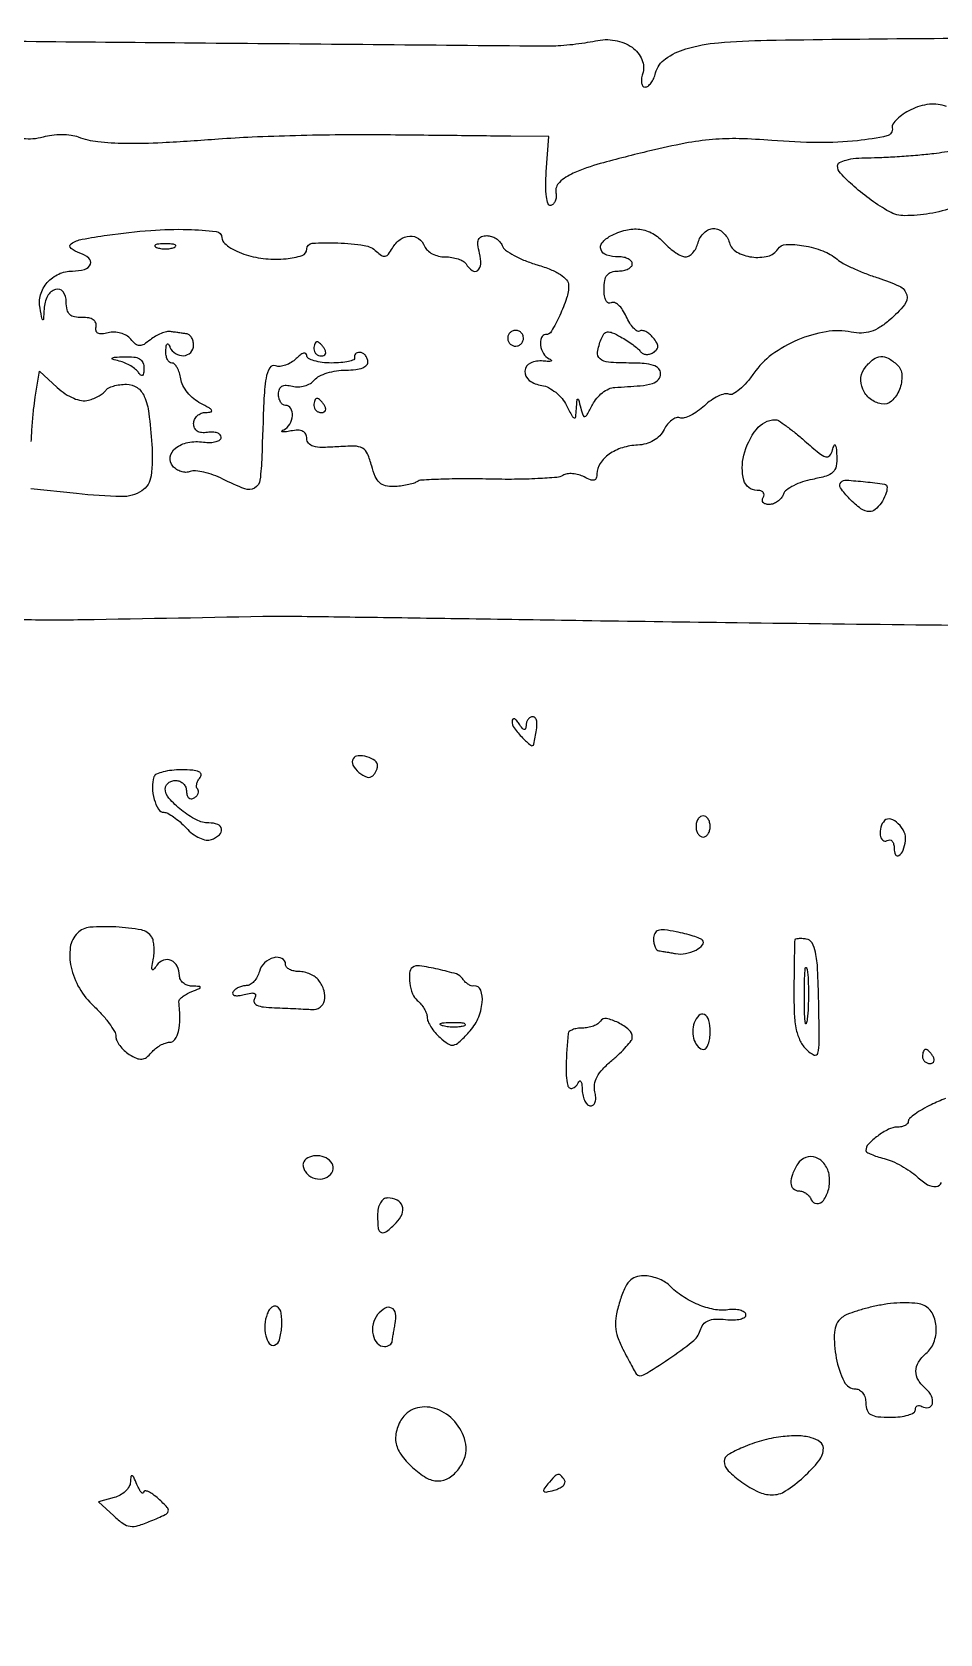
# Model space of a CAD drawing. Extents: x 0 to 5034, y 0 to 2560.
# Drawn here: x 4063.2 to 4191.5, y 2044.4 to 2270.8 of the extents above; entities that cross this region are included whole.
import ezdxf

# ---------------------------------------------------------------- set-up
doc = ezdxf.new("R2010")
doc.units = 0

msp = doc.modelspace()

# ---------------------------------------------------------------- linework, layer by layer
for points in [[(4039.932321, 2269.667715, 0.000064), (4084.731077, 2269.263702, 0.000011), (4132.120882, 2268.843403, 0.002588), (4136.5, 2268.827331, 0.017946), (4137.88541, 2268.879161, 0.0097), (4139.585025, 2269.037135, 0.00965), (4141.311783, 2269.265308, 0.014995), (4142.789447, 2269.535214, -0.093949), (4145.554963, 2269.599676, -0.113229), (4147.953944, 2268.614855, -0.140135), (4149.353212, 2266.874931, -0.178402), (4149.446748, 2264.832219, 0.045937), (4149.293077, 2264.130274, 0.080818), (4149.315332, 2263.538214, 0.123861), (4149.501692, 2263.14777, 0.223358), (4149.815981, 2263, 0.172011), (4150.21788, 2263.142477, 0.06321), (4150.640162, 2263.583963, 0.053238), (4151.017521, 2264.227213, 0.042121), (4151.2866, 2264.98796, -0.177074), (4152.679626, 2266.996897, -0.082161), (4155.57886, 2268.39752, -0.050279), (4160.188655, 2269.263114, -0.017121), (4167, 2269.61011, -0.004638), (4209.020353, 2269.920472, -0.000802)], [(4192.393219, 2260.234579, 0.121625), (4189.976146, 2260.558666, 0.088527), (4187.363324, 2259.792129, 0.032599), (4186.283943, 2259.163847, 0.044334), (4185.408825, 2258.454839, 0.051792), (4184.835776, 2257.771408, 0.201782), (4184.730548, 2257.241604, -0.409437), (4183.989659, 2256.098533, -0.028438), (4179.823113, 2255.419182, -0.028572), (4174.218931, 2255.152011, -0.018406), (4167.721226, 2255.453064, 0.014861), (4163.103782, 2255.699813, 0.027188), (4159.33585, 2255.58412, 0.025723), (4155.466503, 2255.052682, 0.011835), (4150.491518, 2253.984001, 0.007647), (4143.47695, 2252.18871, 0.038322), (4139.659779, 2250.827859, 0.08299), (4137.698177, 2249.52955, 0.252241), (4137.202229, 2248.064223, -0.061243), (4137.230232, 2247.449001, -0.07619), (4137.100448, 2246.892034, -0.091191), (4136.838792, 2246.477363, -0.150281), (4136.483614, 2246.27036, -0.387762), (4136.105753, 2246.481952, -0.04659), (4135.870726, 2247.49765, -0.034477), (4135.770228, 2249.03322, -0.016248), (4135.841924, 2251.02036), (4136.183848, 2256), (4130.841924, 2256.052352, -0.000137), (4127.956682, 2256.08142, -0.000034), (4123.25044, 2256.130453, -0.000035), (4117.86886, 2256.187272, -0.000035), (4112.5, 2256.244715, 0.005504), (4106.792521, 2256.243357, 0.003887), (4100.38125, 2256.121404, 0.003923), (4094.253497, 2255.90906, 0.008253), (4089.5, 2255.628323, -0.005498), (4081.625363, 2255.119692, -0.016855), (4076.279863, 2255.013837, -0.024585), (4072.460827, 2255.255006, -0.060596), (4069.732576, 2255.903223, 0.05712), (4068.683748, 2256.160108, 0.030532), (4067.350377, 2256.246948, 0.029962), (4065.961147, 2256.169191, 0.040893), (4064.73216, 2255.923184, -0.04865), (4063.294334, 2255.65846, -0.058731), (4061.922958, 2255.703012, -0.055525)], [(4193.510277, 2245.991902, -0.039778), (4190.006337, 2245.120926, -0.039073), (4186.515153, 2244.819899, -0.130819), (4184.309541, 2245.388385, -0.027838), (4181.763782, 2247.01324, -0.025887), (4179.348989, 2248.948093, -0.02183), (4177.429424, 2250.81286, -0.191341), (4177, 2251.89392, -0.28447), (4177.272198, 2252.333635, -0.051465), (4178.212564, 2252.686905, -0.040642), (4179.574761, 2252.928147, -0.023003), (4181.25, 2253.008692, 0.010667), (4183.241378, 2253.055255, 0.0054), (4185.746268, 2253.194446, 0.005361), (4188.330413, 2253.393905, 0.00796), (4190.588361, 2253.628839, 0.009874), (4193.678514, 2254.062235, 0.10743)], [(4063.059405, 2212.909008, -0.007342), (4063.197505, 2215.219826, -0.007405), (4063.396035, 2217.439968, -0.014969), (4063.630443, 2219.17972), (4064.238875, 2222.85944), (4066.727717, 2220.551656, 0.039421), (4067.870261, 2219.648575, 0.049963), (4069.056692, 2219.015406, 0.057316), (4070.178037, 2218.697961, 0.104666), (4071.123864, 2218.742642, 0.032443), (4071.893844, 2218.998354, 0.031695), (4072.630531, 2219.353192, 0.033343), (4073.234862, 2219.748184, 0.093183), (4073.574601, 2220.120707, -0.140033), (4073.946224, 2220.459327, -0.042529), (4074.662129, 2220.741708, -0.03888), (4075.556818, 2220.935189, -0.033827), (4076.513704, 2221, -0.151876), (4078.014972, 2220.533221, -0.143267), (4079.028586, 2219.288208, -0.068714), (4079.672181, 2216.883319, -0.014118), (4080.094477, 2212.5, -0.046748), (4079.980175, 2208.038946, -0.221455), (4078.667985, 2205.922156, -0.152879), (4075.825302, 2205.115211, -0.019969), (4069.471244, 2205.539983), (4063, 2206.232994)], [(4060.682025, 2187.77839, 0.010359), (4070.238049, 2187.739897, 0.000699), (4097.5, 2188.233005, -0.008309), (4099.038948, 2188.237416, -0.000068), (4111.103125, 2188.069856, -0.000246), (4124.949067, 2187.868853, -0.000158), (4141, 2187.622878, 0.000751), (4161.143792, 2187.338077, 0.000321), (4188.08125, 2187.014989, 0.000318), (4216.800022, 2186.707212, 0.000418), (4243, 2186.464968, -0.00122), (4266.82964, 2186.206424, -0.001649), (4288.371875, 2185.849084, -0.001108), (4306.449593, 2185.44949, -0.018106)], [(4192.268472, 2120.060483, 0.01453), (4190.223897, 2119.163958, 0.01936), (4188.989019, 2118.519474, 0.027311), (4187.94702, 2117.845192, 0.026259), (4187.179811, 2117.222935, 0.212316), (4187, 2116.818573, -0.184703), (4186.880485, 2116.506079, -0.090239), (4186.538393, 2116.240456, -0.070097), (4186.029892, 2116.060426, -0.050118), (4185.428571, 2116, 0.119019), (4184.206106, 2115.704826, 0.042394), (4182.672313, 2114.746243, 0.040767), (4181.36546, 2113.588883, 0.193487), (4181, 2112.679837, 0.276763), (4181.128216, 2112.465944, 0.021155), (4181.759409, 2112.162229, 0.024279), (4182.594519, 2111.850156, 0.015793), (4183.585222, 2111.567967, -0.040879), (4184.725191, 2111.180533, -0.024024), (4186.017988, 2110.544254, -0.02392), (4187.257439, 2109.778813, -0.037257), (4188.236666, 2108.994139, 0.052363), (4189.725173, 2107.873349, 0.166338), (4190.926643, 2107.615874, 0.255318), (4191.707596, 2108.171643, 0.113569)]]:
    msp.add_lwpolyline(points, format="xyb")
for points in [[(4090, 2241.667781, 0.191273), (4090.231925, 2241.083695, 0.051468), (4091.001543, 2240.419519, 0.044391), (4092.104254, 2239.787533, 0.033491), (4093.409508, 2239.289154, 0.050498), (4096.187054, 2238.735155, 0.048033), (4099.067345, 2238.735241, 0.053806), (4101.334124, 2239.203078, 0.325782), (4102, 2240.116577, -0.396549), (4102.765794, 2240.930314, -0.024465), (4106.396119, 2240.973033, -0.027891), (4110.113149, 2240.626647, -0.159282), (4111.862279, 2239.75, 0.05021), (4112.549784, 2239.193842, 0.202329), (4113.069682, 2239.09893, 0.175087), (4113.549817, 2239.403547, 0.036284), (4114.111969, 2240.25, -0.106135), (4115.180479, 2241.455608, -0.145759), (4116.536162, 2241.942274, -0.168677), (4117.795637, 2241.581424, -0.148872), (4118.638374, 2240.5, 0.117307), (4119.031005, 2239.926035, 0.065417), (4119.730505, 2239.440625, 0.059626), (4120.612605, 2239.111731, 0.059514), (4121.547972, 2239, -0.039298), (4122.486692, 2238.926106, -0.042402), (4123.377903, 2238.70625, -0.046526), (4124.099627, 2238.384291, -0.126832), (4124.5, 2238, 0.099125), (4125.364645, 2237.074059, 0.333496), (4126.143452, 2237.091025, 0.224536), (4126.582839, 2237.970176, 0.067009), (4126.410644, 2239.5, -0.029066), (4126.175545, 2240.737178, -0.12932), (4126.268815, 2241.464516, -0.207841), (4126.672668, 2241.861004, -0.091844), (4127.422977, 2242, -0.078556), (4128.090316, 2241.894502, -0.065251), (4128.740148, 2241.585476, -0.0667), (4129.274779, 2241.128343, -0.091195), (4129.604277, 2240.588854, 0.146763), (4130.089461, 2239.960922, 0.030231), (4131.28718, 2239.208251, 0.029399), (4132.83832, 2238.474532, 0.02399), (4134.572892, 2237.870539, -0.02395), (4136.456866, 2237.214694, -0.048881), (4137.844008, 2236.491523, -0.067981), (4138.71514, 2235.736663, -0.182236), (4139, 2234.981049, -0.080271), (4138.706462, 2233.164412, -0.028943), (4137.73707, 2230.725095, -0.022436), (4136.56765, 2228.484318, -0.264558), (4135.75, 2228.007802, 0.309799), (4135.141808, 2227.581595, 0.126864), (4135.029313, 2226.527552, 0.096053), (4135.451661, 2225.324318, 0.156753), (4136.25, 2224.608826, -0.080367), (4136.542139, 2224.417368, -0.55478), (4136.5169, 2224.280799, -0.104965), (4136.150103, 2224.219392, -0.015847), (4135.403277, 2224.275492, 0.132466), (4133.588397, 2223.988694, 0.281911), (4132.814893, 2222.860752, 0.253404), (4133.442445, 2221.544225, 0.12235), (4135.224968, 2220.819551, -0.085071), (4136.169113, 2220.514639, -0.049563), (4137.166562, 2219.859493, -0.047734), (4138.063371, 2218.980093, -0.058283), (4138.710226, 2218, 0.005539), (4139.484569, 2216.505385, 0.186271), (4139.782978, 2216.247132, 0.479486), (4139.992547, 2216.375372, 0.015545), (4140.10126, 2217.5, -0.002255), (4140.192133, 2218.800021, -0.33431), (4140.285644, 2218.906735, -0.39805), (4140.395174, 2218.83933, -0.002519), (4140.712861, 2217.627792, 0.020437), (4141.029504, 2216.575441, 0.399514), (4141.30469, 2216.433058, 0.201002), (4141.63666, 2216.701187, 0.008044), (4142.366608, 2218.108167, -0.059351), (4142.962292, 2219.015288, -0.052646), (4143.77666, 2219.798634, -0.055696), (4144.675607, 2220.349179, -0.09743), (4145.519748, 2220.559324, 0.007365), (4149.130536, 2220.79243, 0.052994), (4150.8434, 2221.11313, 0.140991), (4151.680701, 2221.651128, 0.181853), (4152, 2222.5, 0.188641), (4151.727332, 2223.196999, 0.12648), (4151, 2223.666667, 0.063857), (4149.673807, 2223.927513, 0.016668), (4147.5, 2224, -0.018744), (4144.619699, 2224.108013, -0.160463), (4143.443733, 2224.595775, -0.260785), (4143.096823, 2225.54851, -0.051395), (4143.588929, 2227.371149, -0.069419), (4143.992458, 2228.101066, -0.204555), (4144.478783, 2228.381855, -0.133386), (4145.169999, 2228.280823, -0.0244), (4146.338929, 2227.702937, -0.016474), (4147.213063, 2227.17792, -0.016368), (4148.052656, 2226.595416, -0.016451), (4148.751959, 2226.038904, -0.05938), (4149.138197, 2225.621885, 0.121363), (4149.470425, 2225.34161, 0.092758), (4149.929779, 2225.212377, 0.084203), (4150.445369, 2225.253062, 0.076855), (4150.936755, 2225.460912, 0.07568), (4151.430911, 2225.881076, 0.180881), (4151.596657, 2226.325209, 0.136771), (4151.447732, 2226.857995, 0.037093), (4150.935251, 2227.578017, 0.044998), (4150.43601, 2228.080002, 0.05964), (4149.897173, 2228.432311, 0.073566), (4149.401725, 2228.592688, 0.181908), (4149.032921, 2228.520346, -0.287752), (4148.667411, 2228.522829, -0.065792), (4148.172014, 2228.938871, -0.048797), (4147.636478, 2229.653168, -0.029581), (4147.141974, 2230.587745, 0.040184), (4146.628702, 2231.51, 0.06396), (4146.036947, 2232.190273, 0.089698), (4145.463294, 2232.540573, 0.2349), (4144.995747, 2232.497371, -0.256736), (4144.613728, 2232.477888, -0.162838), (4144.287157, 2232.797417, -0.082725), (4144.068757, 2233.483043, -0.035842), (4144, 2234.440983, -0.042756), (4144.104511, 2235.660935, -0.123743), (4144.445388, 2236.430123, -0.151808), (4145.059102, 2236.855498, -0.076342), (4146, 2237, 0.048028), (4146.765418, 2237.073693, 0.068025), (4147.4125, 2237.29375, 0.088204), (4147.848523, 2237.618118, 0.191087), (4148, 2238, 0.186414), (4147.852535, 2238.381787, 0.089706), (4147.429836, 2238.70625, 0.069539), (4146.801778, 2238.926216, 0.049547), (4146.059017, 2239, -0.07531), (4144.393002, 2239.252366, -0.228239), (4143.5757, 2240.012943, -0.274462), (4143.738626, 2241.002452, -0.095407), (4144.90625, 2241.949827, -0.061585), (4147.061899, 2242.781913, -0.092714), (4149.06722, 2242.903315, -0.09896), (4150.88674, 2242.296888, -0.079226), (4152.5, 2241, 0.03068), (4153.283225, 2240.234595, 0.032611), (4154.139132, 2239.5875, 0.034534), (4154.943452, 2239.134304, 0.111476), (4155.538356, 2239, 0.1425), (4156.047019, 2239.147974, 0.071467), (4156.559535, 2239.5875, 0.06188), (4156.998425, 2240.23509, 0.054113), (4157.289749, 2241, -0.074043), (4157.616163, 2241.764369, -0.07109), (4158.154753, 2242.4125, -0.075827), (4158.815973, 2242.849631, -0.108617), (4159.5, 2243, -0.108617), (4160.184027, 2242.849631, -0.075827), (4160.845247, 2242.4125, -0.07109), (4161.383837, 2241.764369, -0.074043), (4161.710251, 2241, 0.207461), (4162.745361, 2239.679676, 0.091828), (4164.89561, 2238.98226, 0.090913), (4167.171609, 2239.098059, 0.198824), (4168.562263, 2240.100744, -0.25375), (4169.719393, 2240.763597, -0.048274), (4172.226164, 2240.579592, -0.04846), (4174.92829, 2239.841669, -0.083561), (4176.934383, 2238.665809, 0.052303), (4177.815723, 2238.072642, 0.015147), (4179.288537, 2237.34735, 0.015053), (4181.008081, 2236.626016, 0.015538), (4182.75, 2236.017626, -0.03272), (4185.765318, 2234.84684, -0.220361), (4186.773745, 2233.652573, -0.245529), (4186.458789, 2232.204013, -0.039888), (4184.376938, 2230.079948, -0.036579), (4182.992898, 2229.043922, -0.065881), (4181.711277, 2228.443881, -0.072269), (4180.402425, 2228.229948, -0.053834), (4178.942956, 2228.361409, 0.091261), (4175.374014, 2228.416297, 0.058191), (4171.376367, 2227.254235, 0.057805), (4167.720657, 2225.187132, 0.085686), (4165.164963, 2222.550098, -0.02838), (4164.183054, 2221.273164, -0.040318), (4163.163321, 2220.26854, -0.04616), (4162.24542, 2219.633692, -0.22342), (4161.629852, 2219.588545, 0.156607), (4161.014473, 2219.622868, 0.046969), (4160.121371, 2219.298032, 0.041998), (4159.129319, 2218.721217, 0.034869), (4158.179807, 2217.952889, -0.033637), (4157.22978, 2217.180267, -0.040009), (4156.23618, 2216.590665, -0.044205), (4155.339815, 2216.245856, -0.151295), (4154.722739, 2216.259087, 0.1637), (4154.183882, 2216.257594, 0.078919), (4153.565825, 2215.932044, 0.065143), (4152.965251, 2215.346867, 0.051598), (4152.479379, 2214.580726, -0.076823), (4151.867124, 2213.714749, -0.068187), (4150.99868, 2213.032535, -0.064859), (4149.935803, 2212.582942, -0.058389), (4148.754199, 2212.399535, 0.066896), (4146.591024, 2212.02612, 0.077553), (4144.719688, 2211.100532, 0.090919), (4143.446564, 2209.80151, 0.149599), (4143, 2208.342372, -0.081702), (4142.899019, 2207.728514, -0.255777), (4142.601623, 2207.454833, -0.155251), (4142.076336, 2207.489006, -0.029606), (4141.196118, 2207.895041, 0.054217), (4140.41679, 2208.209092, 0.050363), (4139.568479, 2208.358294, 0.053962), (4138.780749, 2208.331219, 0.103214), (4138.18833, 2208.116395, -0.118803), (4137.319941, 2207.831434, -0.007528), (4134.623172, 2207.654483, -0.010722), (4131.370221, 2207.560048, -0.007748), (4127.742212, 2207.588773, 0.006108), (4124.132264, 2207.629198, 0.008781), (4120.935984, 2207.569808, 0.00527), (4118.265249, 2207.445048, 0.12436), (4117.550498, 2207.220287, -0.066095), (4117.030299, 2206.987904, -0.020389), (4116.196115, 2206.777254, -0.020003), (4115.234024, 2206.615493, -0.02071), (4114.273175, 2206.533466, -0.069666), (4113.104877, 2206.645213, -0.130181), (4112.273824, 2207.092092, -0.105444), (4111.663211, 2207.968712, -0.036203), (4111.165265, 2209.442028, 0.036379), (4110.575857, 2211.183945, 0.169899), (4109.875573, 2211.95772, 0.126608), (4108.724863, 2212.247569, 0.01674), (4106.192588, 2212.149777, -0.016404), (4104.12495, 2212.068536, -0.070327), (4102.905811, 2212.232834, -0.14798), (4102.251308, 2212.650699, -0.179067), (4102, 2213.329911, 0.120142), (4101.849667, 2213.946526, 0.164021), (4101.441046, 2214.340676, 0.113921), (4100.746095, 2214.492699, 0.043015), (4099.75, 2214.395292, -0.012417), (4098.944593, 2214.266454, -0.077386), (4098.528125, 2214.275066, -0.603897), (4098.491895, 2214.388523, -0.087584), (4098.75, 2214.572245, 0.150156), (4099.595474, 2215.347301, 0.114987), (4099.970199, 2216.551122, 0.151178), (4099.732494, 2217.57893, 0.266941), (4099, 2218, -0.158851), (4098.618586, 2218.124313, -0.096976), (4098.29375, 2218.474885, -0.078763), (4098.074408, 2218.998399, -0.059962), (4098, 2219.616631, -0.088128), (4098.122355, 2220.305429, -0.178671), (4098.474206, 2220.718768, -0.14277), (4099.076905, 2220.858836, -0.050168), (4099.963232, 2220.719866, 0.07314), (4100.800302, 2220.62762, 0.059932), (4101.690284, 2220.767579, 0.061545), (4102.496486, 2221.107144, 0.089361), (4103.085677, 2221.603235, -0.103474), (4103.760623, 2222.140007, -0.04037), (4104.870536, 2222.5897, -0.037779), (4106.189806, 2222.896831, -0.038321), (4107.533961, 2223, 0.028593), (4108.90866, 2223.078678, 0.06718), (4109.90332, 2223.331067, 0.112333), (4110.480593, 2223.731436, 0.225303), (4110.639571, 2224.25, 0.073252), (4110.496003, 2224.727671, 0.077784), (4110.222698, 2225.132812, 0.085623), (4109.865417, 2225.405121, 0.120684), (4109.478055, 2225.5, 0.079099), (4109.123216, 2225.443512, 0.121723), (4108.860741, 2225.279687, 0.144207), (4108.732273, 2225.035381, 0.130591), (4108.75, 2224.75, -0.387498), (4108.621384, 2224.460136, -0.046789), (4107.898438, 2224.220313, -0.036456), (4106.824542, 2224.053701, -0.020263), (4105.5, 2224, -0.028993), (4104.159021, 2224.077823, -0.045312), (4103.028125, 2224.314732, -0.056917), (4102.237924, 2224.658908, -0.267711), (4102, 2225.071429, 0.251379), (4101.859544, 2225.333147, 0.222687), (4101.550874, 2225.378999, 0.09055), (4101.059246, 2225.128427, 0.03337), (4100.471061, 2224.613918, -0.056325), (4099.78577, 2224.067788, -0.055853), (4098.994001, 2223.686543, -0.061079), (4098.219637, 2223.51732, -0.115396), (4097.589793, 2223.603917, 0.365739), (4096.751928, 2223.312382, 0.096393), (4096.236845, 2221.867778, 0.02731), (4095.922677, 2218.595201, 0.002741), (4095.64316, 2210.751043, -0.0249), (4095.37992, 2207.464551, -0.234653), (4094.614403, 2206.322917, -0.226042), (4093.220872, 2206.218857, -0.02317), (4090.115402, 2207.592316, 0.028035), (4088.791514, 2208.162508, 0.030843), (4087.453225, 2208.560358, 0.032404), (4086.280844, 2208.752578, 0.116557), (4085.534877, 2208.651757, -0.097929), (4084.922835, 2208.545957, -0.06999), (4084.235293, 2208.659604, -0.067368), (4083.579647, 2208.966747, -0.076509), (4083.060782, 2209.426762, -0.218166), (4082.708891, 2210.733112, -0.187022), (4083.442336, 2211.967157, -0.119465), (4085.19267, 2212.763489, -0.080037), (4087.400935, 2212.828504, 0.037563), (4088.361306, 2212.775428, 0.060517), (4089.171578, 2212.890248, 0.084989), (4089.7199, 2213.142534, 0.24719), (4089.908433, 2213.5, 0.205427), (4089.755829, 2213.856417, 0.106111), (4089.334757, 2214.114348, 0.075996), (4088.702802, 2214.233574, 0.04841), (4087.954552, 2214.187142, -0.06117), (4087.128905, 2214.156966, -0.121423), (4086.512611, 2214.366218, -0.146182), (4086.135402, 2214.803738, -0.105691), (4086, 2215.437142, -0.110925), (4086.134177, 2216.03451, -0.09914), (4086.514062, 2216.545241, -0.093889), (4087.081805, 2216.890525, -0.087914), (4087.75, 2217.014742, 0.049315), (4088.442373, 2217.089092, 0.513319), (4088.540478, 2217.310691, 0.133115), (4088.180969, 2217.662383, 0.0107), (4087, 2218.289774, -0.058283), (4086.019907, 2218.936629, -0.047734), (4085.140507, 2219.833438, -0.049563), (4084.485361, 2220.830887, -0.085071), (4084.180449, 2221.775032, 0.0388), (4083.989796, 2222.626783, 0.053574), (4083.681447, 2223.346416, 0.066251), (4083.310208, 2223.840711, 0.201231), (4082.930449, 2224, -0.185975), (4082.581591, 2224.134407, -0.095905), (4082.29651, 2224.514062, -0.07339), (4082.117405, 2225.080336, -0.051269), (4082.078947, 2225.75, -0.021021), (4082.137165, 2226.416573, -0.185333), (4082.275306, 2226.672067, -0.449116), (4082.45138, 2226.648042, -0.051902), (4082.662281, 2226.25, 0.157601), (4083.435272, 2225.325083, 0.160551), (4084.597214, 2225.03627, 0.183281), (4085.5954, 2225.502908, 0.195162), (4086, 2226.5, 0.063837), (4085.925289, 2227.082786, 0.0743), (4085.70625, 2227.596094, 0.086036), (4085.381843, 2227.963515, 0.138752), (4085, 2228.125, -0.002359), (4084.527972, 2228.186267, -0.001152), (4083.926562, 2228.268625, -0.001143), (4083.30154, 2228.357143, -0.001656), (4082.75, 2228.438406, 0.093556), (4082.1568, 2228.416465, 0.039834), (4081.395244, 2228.178243, 0.037604), (4080.600463, 2227.786483, 0.040403), (4079.893382, 2227.288177, -0.033275), (4078.989942, 2226.632043, -0.148966), (4078.36595, 2226.462131, -0.168216), (4077.797234, 2226.678288, -0.045418), (4077.106615, 2227.371537, 0.08964), (4076.506263, 2227.876458, 0.061551), (4075.683924, 2228.221738, 0.059888), (4074.775558, 2228.363621, 0.072901), (4073.920643, 2228.268997, -0.039031), (4073.036398, 2228.11014, -0.141381), (4072.479821, 2228.212091, -0.22495), (4072.211508, 2228.553421, -0.108654), (4072.20741, 2229.122231, 0.142197), (4072.16593, 2229.687547, 0.158656), (4071.827365, 2230.11451, 0.108542), (4071.17841, 2230.365795, 0.047153), (4070.25, 2230.420599, -0.054885), (4069.162641, 2230.501631, -0.149686), (4068.486138, 2230.854866, -0.14696), (4068.116062, 2231.531337, -0.052237), (4068, 2232.639214, 0.155387), (4067.547118, 2234.061303, 0.326333), (4066.504753, 2234.410562, 0.198554), (4065.367479, 2233.453469, 0.104312), (4064.863818, 2231.643011, -0.00129), (4064.766013, 2230.164194, -0.449756), (4064.68682, 2230.103128, -0.306028), (4064.597894, 2230.191519, -0.001056), (4064.294049, 2231.75166, -0.119328), (4064.383916, 2233.650204, -0.108468), (4065.32754, 2235.37371, -0.105808), (4066.930232, 2236.574348, -0.108452), (4068.869554, 2237, 0.068254), (4070.579197, 2237.234471, 0.228008), (4071.407015, 2237.961906, 0.329515), (4071.200224, 2238.82515, 0.098245), (4069.93916, 2239.51931, -0.093713), (4068.674792, 2240.200565, -0.506332), (4068.706198, 2240.858506, -0.099343), (4070.247025, 2241.487663, -0.012707), (4073.79203, 2242.075083, -0.015566), (4079.94615, 2242.740266, -0.025422), (4085.192051, 2242.875156, -0.023158), (4089.180652, 2242.589758, -0.380134)], [(4080.75, 2240.337719, 0.057986), (4081.320008, 2240.181385, 0.037979), (4082, 2240.12966, 0.037979), (4082.679992, 2240.181385, 0.057986), (4083.25, 2240.337719, 0.174857), (4083.459382, 2240.525001, 0.447206), (4083.398438, 2240.693942, 0.078554), (4082.89144, 2240.810911, 0.017491), (4082, 2240.842105, 0.017491), (4081.10856, 2240.810911, 0.078554), (4080.601562, 2240.693942, 0.447206), (4080.540618, 2240.525001, 0.174857)], [(4130.552786, 2228.08541, 0.099038), (4130.401684, 2227.679226, 0.097945), (4130.417584, 2227.244476, 0.097945), (4130.597789, 2226.848514, 0.099038), (4130.91459, 2226.552786, 0.099038), (4131.320774, 2226.401684, 0.097945), (4131.755524, 2226.417584, 0.097945), (4132.151486, 2226.597789, 0.099038), (4132.447214, 2226.91459, 0.099038), (4132.598316, 2227.320774, 0.097945), (4132.582416, 2227.755524, 0.097945), (4132.402211, 2228.151486, 0.099038), (4132.08541, 2228.447214, 0.099038), (4131.679226, 2228.598316, 0.097945), (4131.244476, 2228.582416, 0.097945), (4130.848514, 2228.402211, 0.099038)], [(4103, 2226, 0.105053), (4103.081062, 2225.618444, 0.099167), (4103.311086, 2225.29375, 0.09642), (4103.654762, 2225.076123, 0.093332), (4104.059017, 2225, 0.108972), (4104.413961, 2225.078288, 0.182303), (4104.6254, 2225.29375, 0.161196), (4104.656512, 2225.6179, 0.082592), (4104.5, 2226, 0.029505), (4104.231006, 2226.382774, 0.035638), (4103.933975, 2226.70625, 0.038439), (4103.65171, 2226.934461, 0.151918), (4103.440983, 2227, 0.210953), (4103.272352, 2226.92554, 0.081139), (4103.129539, 2226.70625, 0.061769), (4103.032345, 2226.382849, 0.042167)], [(4078.984687, 2223.25, -0.027028), (4078.940541, 2222.547871, -0.194031), (4078.78089, 2222.255726, -0.374523), (4078.547645, 2222.262572, -0.062581), (4078.234687, 2222.634318, 0.078969), (4077.811344, 2223.105129, 0.035575), (4077.128314, 2223.582211, 0.034086), (4076.319559, 2223.99348, 0.039387), (4075.5, 2224.268316, -0.012082), (4074.540397, 2224.532853, -0.599795), (4074.509727, 2224.686437, -0.157827), (4074.824996, 2224.810277, -0.004766), (4076.25, 2224.883999, -0.035092), (4077.549181, 2224.847614, -0.110555), (4078.372195, 2224.576364, -0.160284), (4078.827332, 2224.051478, -0.101656)], [(4185.411542, 2223.760276, -0.197842), (4186.094464, 2222.266461, -0.105558), (4185.740705, 2220.232183, -0.112762), (4184.615237, 2218.611861, -0.237826), (4183.178903, 2218.211009, -0.121415), (4181.608351, 2218.943634, -0.121827), (4180.560492, 2220.321402, -0.129702), (4180.313401, 2221.958574, -0.147188), (4180.930433, 2223.416177, -0.053803), (4182.068862, 2224.521333, -0.147666), (4183.102181, 2224.921943, -0.151038), (4184.16924, 2224.679772, -0.057157)], [(4103, 2218, 0.105053), (4103.081062, 2217.618444, 0.099167), (4103.311086, 2217.29375, 0.09642), (4103.654762, 2217.076123, 0.093332), (4104.059017, 2217, 0.108972), (4104.413961, 2217.078288, 0.182303), (4104.6254, 2217.29375, 0.161196), (4104.656512, 2217.6179, 0.082592), (4104.5, 2218, 0.029505), (4104.231006, 2218.382774, 0.035638), (4103.933975, 2218.70625, 0.038439), (4103.65171, 2218.934461, 0.151918), (4103.440983, 2219, 0.210953), (4103.272352, 2218.92554, 0.081139), (4103.129539, 2218.70625, 0.061769), (4103.032345, 2218.382849, 0.042167)], [(4172.38542, 2212.966459, 0.008736), (4174.397386, 2211.26125, 0.094483), (4175.329766, 2210.755295, 0.306564), (4175.899008, 2210.922788, 0.109256), (4176.304215, 2211.716459, -0.029763), (4176.517319, 2212.372885, -0.603646), (4176.680792, 2212.391136, -0.129973), (4176.813199, 2212.013581, -0.008716), (4176.883999, 2210.861291, -0.052735), (4176.795722, 2209.426291, -0.160885), (4176.345805, 2208.574282, -0.121326), (4175.384736, 2208.018329, -0.024386), (4173.447443, 2207.556118, 0.033612), (4172.046994, 2207.194576, 0.038769), (4170.775586, 2206.66101, 0.042404), (4169.794383, 2206.046393, 0.14093), (4169.340455, 2205.444827, -0.079863), (4169.019951, 2204.892503, -0.065477), (4168.522354, 2204.424418, -0.066612), (4167.930523, 2204.107942, -0.089746), (4167.333994, 2204, -0.07215), (4166.82415, 2204.073955, -0.147958), (4166.490047, 2204.29375, -0.18888), (4166.381334, 2204.61987, -0.126158), (4166.5, 2205, 0.13093), (4166.614704, 2205.379947, 0.189949), (4166.49832, 2205.70625, 0.14451), (4166.151734, 2205.926319, 0.069787), (4165.626405, 2206, -0.340996), (4163.760264, 2207.44015, -0.128186), (4163.755722, 2210.958367, -0.099904), (4165.539937, 2214.625372, -0.228193), (4168.215204, 2215.984687, -0.15322), (4168.647606, 2215.859098, -0.009938), (4169.735226, 2215.104399, -0.013739), (4171.009822, 2214.127438, -0.009772)], [(4184, 2206.468288, -0.09627), (4183.786759, 2205.371036, -0.057939), (4183.149331, 2204.203248, -0.060078), (4182.322729, 2203.28957, -0.180777), (4181.547999, 2203, -0.159938), (4180.312763, 2203.405494, -0.04091), (4178.704381, 2204.805242, -0.040067), (4177.422119, 2206.3501, -0.364487), (4177.492127, 2207.158794, -0.215472), (4178.238987, 2207.440719, -0.01055), (4180.935277, 2207.212044, -0.008802), (4183.645976, 2206.876078, -0.373517)], [(4131.015313, 2173.372445, 0.162779), (4131.314746, 2172.43492, 0.031111), (4132.474503, 2171.041336, 0.037507), (4133.648437, 2169.970417, 0.556981), (4134.076511, 2170.127555, 0.008967), (4134.45392, 2172.14787, 0.05238), (4134.520922, 2173.225731, 0.142703), (4134.333507, 2173.779977, 0.245043), (4133.911516, 2174, 0.135389), (4133.5627, 2173.903785, 0.098946), (4133.26326, 2173.632812, 0.085663), (4133.058949, 2173.2277, 0.071106), (4132.984687, 2172.75, -0.066727), (4132.918023, 2172.295085, -0.405416), (4132.730859, 2172.1875, -0.167501), (4132.440231, 2172.378141, -0.021149), (4132, 2173, 0.032098), (4131.624501, 2173.506543, 0.127461), (4131.310881, 2173.728156, 0.346739), (4131.107191, 2173.663821, 0.146983)], [(4108.543035, 2168.069633, 0.269367), (4108.518775, 2167.182228, 0.091316), (4109.363406, 2166.139964, 0.093781), (4110.508009, 2165.483672, 0.287284), (4111.342009, 2165.675343, 0.047878), (4111.593848, 2165.980654, 0.0376), (4111.806715, 2166.353412, 0.03875), (4111.95262, 2166.733824, 0.072321), (4112, 2167.059678, 0.243814), (4111.616725, 2167.798952, 0.082678), (4110.491654, 2168.341344, 0.08299), (4109.254949, 2168.488758, 0.247437)], [(4080.394871, 2165.5, 0.09307), (4080.171291, 2164.035604, 0.059483), (4080.434303, 2162.329155, 0.06467), (4081.024035, 2160.937838, 0.266216), (4081.788091, 2160.5, -0.12455), (4082.343588, 2160.359445, -0.028915), (4083.169568, 2159.849089, -0.028095), (4084.07903, 2159.132329, -0.024291), (4084.949918, 2158.284131, 0.044259), (4085.859458, 2157.466372, 0.05284), (4086.848843, 2156.875629, 0.06097), (4087.779858, 2156.576476, 0.139779), (4088.507157, 2156.64112, 0.084424), (4089.643547, 2157.314383, 0.259744), (4089.946864, 2158.122083, 0.27303), (4089.418605, 2158.77255, 0.089145), (4088.15301, 2159, -0.120983), (4086.396087, 2159.431431, -0.04695), (4084.280311, 2160.803824, -0.046203), (4082.518204, 2162.483983, -0.181158), (4082, 2163.867295, -0.13148), (4082.115585, 2164.299252, -0.100612), (4082.440625, 2164.667268, -0.088154), (4082.92685, 2164.914821, -0.073902), (4083.5, 2165, -0.103052), (4084.072373, 2164.880765, -0.098802), (4084.559375, 2164.542039, -0.09695), (4084.885705, 2164.036055, -0.095165), (4085, 2163.440983, 0.071554), (4085.078801, 2162.893156, 0.147104), (4085.313294, 2162.533553, 0.189169), (4085.661159, 2162.415595, 0.127326), (4086.066531, 2162.541119, 0.060721), (4086.433271, 2162.834587, 0.094967), (4086.655899, 2163.170515, 0.127209), (4086.702345, 2163.49345, 0.170418), (4086.575207, 2163.758126, -0.166209), (4086.430335, 2164.053502, -0.083875), (4086.447444, 2164.472889, -0.068349), (4086.618306, 2164.948908, -0.052955), (4086.923639, 2165.407991, 0.22176), (4087.04704, 2165.878934, 0.254772), (4086.758093, 2166.236892, 0.08106), (4085.87266, 2166.445126, 0.017305), (4084.287644, 2166.5, 0.026425), (4082.905507, 2166.426903, 0.03646), (4081.682951, 2166.20625, 0.039876), (4080.754294, 2165.88696, 0.208656)], [(4157, 2158.5, 0.064853), (4157.074694, 2157.926543, 0.082425), (4157.29375, 2157.440625, 0.098894), (4157.618646, 2157.115568, 0.148195), (4158, 2157, 0.148195), (4158.381354, 2157.115568, 0.098894), (4158.70625, 2157.440625, 0.082425), (4158.925306, 2157.926543, 0.064853), (4159, 2158.5, 0.064853), (4158.925306, 2159.073457, 0.082425), (4158.70625, 2159.559375, 0.098894), (4158.381354, 2159.884432, 0.148195), (4158, 2160, 0.148195), (4157.618646, 2159.884432, 0.098894), (4157.29375, 2159.559375, 0.082425), (4157.074694, 2159.073457, 0.064853)], [(4183.657991, 2159.324657, 0.126035), (4183.114974, 2158.407681, 0.101445), (4183.021159, 2157.262024, 0.181058), (4183.387938, 2156.555315, 0.333446), (4184, 2156.5, -0.160037), (4184.378998, 2156.591219, -0.191086), (4184.70625, 2156.429567, -0.125741), (4184.92753, 2156.008849, -0.058574), (4185, 2155.39235, 0.115909), (4185.20699, 2154.511451, 0.45508), (4185.680547, 2154.387967, 0.15651), (4186.25688, 2155.128676, 0.051296), (4186.600715, 2156.485256, 0.145773), (4186.423519, 2157.709171, 0.092759), (4185.583103, 2158.890675, 0.114486), (4184.513448, 2159.531206, 0.281331)], [(4069.582635, 2143.439778, 0.162908), (4068.57338, 2141.415057, 0.090204), (4068.686341, 2138.62604, 0.077398), (4069.858454, 2135.647348, 0.072642), (4071.900811, 2133.092657, -0.021521), (4073.087277, 2131.884648, -0.025923), (4074.089613, 2130.649025, -0.026001), (4074.810675, 2129.542926, -0.132191), (4075, 2128.839337, 0.111473), (4075.136923, 2128.232817, 0.049853), (4075.56245, 2127.528822, 0.045946), (4076.182229, 2126.843379, 0.046431), (4076.914722, 2126.28533, 0.036668), (4077.944534, 2125.742712, 0.124269), (4078.688148, 2125.619372, 0.144024), (4079.336616, 2125.870131, 0.05581), (4080.037167, 2126.544783, -0.049534), (4080.601057, 2127.101597, -0.041878), (4081.294778, 2127.57253, -0.043787), (4082.007311, 2127.895152, -0.084613), (4082.622445, 2128, 0.252074), (4083.362267, 2128.398288, 0.089907), (4083.849184, 2129.538042, 0.056506), (4084.05078, 2131.338261, 0.02559), (4083.926, 2133.710957, -0.198103), (4084.021354, 2134.033514, -0.05185), (4084.409538, 2134.424205, -0.044467), (4084.983102, 2134.813354, -0.032984), (4085.676, 2135.140671, 0.003624), (4086.830148, 2135.605162, 0.278756), (4086.943641, 2135.758483, 0.423873), (4086.844236, 2135.874526, 0.005126), (4085.75, 2135.929715, -0.080193), (4085.081533, 2136.065349, -0.088252), (4084.514062, 2136.402642, -0.096374), (4084.134136, 2136.88584, -0.119099), (4084, 2137.440983, 0.120214), (4083.683537, 2138.738211, 0.169074), (4082.825025, 2139.549715, 0.19392), (4081.741768, 2139.592194, 0.154), (4080.80145, 2138.878115, -0.020374), (4080.328063, 2138.263671, -0.499627), (4080.142981, 2138.273507, -0.194766), (4080.079596, 2138.5764, -0.008809), (4080.290686, 2139.639302, 0.036375), (4080.418323, 2140.538872, 0.033552), (4080.419395, 2141.472362, 0.035263), (4080.305137, 2142.304661, 0.08688), (4080.077019, 2142.875381, 0.212237), (4078.6185, 2143.870972, 0.031751), (4075.007604, 2144.29615, 0.032757), (4071.349924, 2144.253129, 0.17891)], [(4151, 2142.625, 0.043919), (4151.055231, 2141.997429, 0.059972), (4151.220312, 2141.454869, 0.075211), (4151.462943, 2141.07239, 0.190684), (4151.75, 2140.923489, -0.012164), (4152.144118, 2140.873569, -0.003452), (4152.754382, 2140.776823, -0.003475), (4153.442286, 2140.657976, -0.003671), (4154.11598, 2140.531643, 0.09601), (4155.517419, 2140.529848, 0.069144), (4157.001803, 2141.035335, 0.101412), (4157.926647, 2141.765671, 0.389487), (4157.898123, 2142.43521, 0.106614), (4157.515976, 2142.68176, 0.013405), (4156.580686, 2143.006033, 0.015262), (4155.433456, 2143.331468, 0.012123), (4154.177083, 2143.614583, 0.019645), (4152.536544, 2143.876152, 0.105584), (4151.641026, 2143.793926, 0.209116), (4151.172218, 2143.387502, 0.111525)], [(4170.944444, 2142.411516, 0.029207), (4170.920801, 2142.100161, 0.000394), (4170.888889, 2140.178869, 0.001119), (4170.858645, 2137.952341, 0.000735), (4170.833333, 2135.388889, 0.012784), (4170.89168, 2131.98973, 0.041831), (4171.174725, 2129.761372, 0.063683), (4171.730677, 2128.175363, 0.080388), (4172.638889, 2126.915963, 0.091298), (4173.678488, 2126.199386, 0.466947), (4174.227844, 2126.466322, 0.06344), (4174.413573, 2128.032137, 0.002608), (4174.33491, 2133.705975, 0.006609), (4174.186777, 2138.290848, 0.037259), (4173.893767, 2140.720866, 0.083681), (4173.393408, 2142.044331, 0.227991), (4172.58491, 2142.590417, 0.024486), (4171.973503, 2142.649766, 0.039128), (4171.449248, 2142.633819, 0.0465), (4171.067241, 2142.555762, 0.29355)], [(4095.289749, 2138, -0.058323), (4094.991103, 2137.235227, -0.064323), (4094.531344, 2136.5875, -0.073171), (4093.98776, 2136.148851, -0.134016), (4093.442386, 2136, 0.061118), (4092.894235, 2135.932745, 0.051105), (4092.342446, 2135.733645, 0.053253), (4091.869297, 2135.440412, 0.089237), (4091.557637, 2135.093259, 0.266299), (4091.54813, 2134.805762, 0.221554), (4091.795696, 2134.618626, 0.085703), (4092.363101, 2134.595795, 0.031261), (4093.154992, 2134.750782, -0.023311), (4094.11236, 2134.954002, -0.139079), (4094.614477, 2134.896596, -0.34291), (4094.767839, 2134.628675, -0.103561), (4094.597355, 2134.157524, 0.236095), (4094.551641, 2133.650254, 0.195763), (4094.929516, 2133.253046, 0.077269), (4095.869911, 2132.993323, 0.020035), (4097.440983, 2132.875, -0.001562), (4098.931919, 2132.817973, -0.001425), (4100.468601, 2132.75, -0.001425), (4101.841241, 2132.681443, -0.004639), (4102.75, 2132.625, 0.175575), (4103.862782, 2132.940531, 0.182768), (4104.492332, 2133.890314, 0.132796), (4104.435972, 2135.289976, 0.084528), (4103.688908, 2136.75, 0.080266), (4103.194213, 2137.228737, 0.047647), (4102.477882, 2137.632812, 0.046229), (4101.664965, 2137.907614, 0.058464), (4100.877555, 2138, -0.05129), (4100.159146, 2138.073889, -0.071223), (4099.551532, 2138.29375, -0.091278), (4099.143082, 2138.618307, -0.181272), (4099, 2139, 0.281425), (4098.4905, 2139.833521, 0.186298), (4097.342026, 2139.954678, 0.12179), (4096.022185, 2139.223925, 0.142701)], [(4116.923489, 2138.557309, 0.216912), (4116.504223, 2137.791142, 0.054385), (4116.555559, 2136.331624, 0.054112), (4116.939089, 2134.841673, 0.130232), (4117.594896, 2133.921243, -0.045866), (4118.132521, 2133.384699, -0.040777), (4118.587251, 2132.738533, -0.043022), (4118.899566, 2132.084878, -0.090178), (4119, 2131.532543, 0.105705), (4119.124742, 2130.949086, 0.03619), (4119.536708, 2130.183391, 0.034065), (4120.127901, 2129.379425, 0.03328), (4120.82709, 2128.656482, 0.035621), (4121.968222, 2127.762859, 0.195992), (4122.717886, 2127.606157, 0.143365), (4123.50021, 2127.999431, 0.016505), (4124.909465, 2129.40363, 0.085855), (4126.175317, 2131.323568, 0.076347), (4126.788827, 2133.637175, 0.116167), (4126.570399, 2135.38273, 0.35229), (4125.611803, 2135.954201, -0.118812), (4125.218533, 2135.99234, -0.060983), (4124.771076, 2136.211256, -0.055415), (4124.340918, 2136.564504, -0.054796), (4123.997007, 2137.004843, 0.185268), (4123.14978, 2137.650032, 0.017103), (4120.548076, 2138.315059, 0.016577), (4117.904077, 2138.804111, 0.200792)], [(4172.729798, 2131.272304, -0.062969), (4172.583963, 2130.648711, -0.78507), (4172.449454, 2130.664364, -0.026082), (4172.354021, 2131.993969, -0.004587), (4172.32814, 2134.5, -0.004873), (4172.349747, 2137.014488, -0.021409), (4172.440431, 2138.495614, -0.613017), (4172.577707, 2138.54838, -0.180442), (4172.721732, 2138.272304, -0.02012), (4172.847937, 2136.765662, -0.010546), (4172.889785, 2134.88463, -0.010474), (4172.851521, 2132.951761, -0.015806)], [(4124.269032, 2130.344063, -0.06278), (4123.671085, 2130.185595, -0.030339), (4122.880008, 2130.127736, -0.029507), (4122.036634, 2130.167106, -0.037336), (4121.269032, 2130.307009, -0.087174), (4120.883358, 2130.48334, -0.597527), (4120.900903, 2130.643467, -0.080377), (4121.431793, 2130.764444, -0.012823), (4122.5, 2130.805051, -0.014395), (4123.580113, 2130.787295, -0.052471), (4124.257153, 2130.684921, -0.333666), (4124.386009, 2130.52287, -0.31318)], [(4143.487343, 2130.979521, -0.113112), (4143.11647, 2130.603751, -0.049907), (4142.489632, 2130.287734, -0.045902), (4141.728361, 2130.072543, -0.045969), (4140.940983, 2130, 0.036639), (4140.192491, 2129.945078, 0.052574), (4139.548916, 2129.779687, 0.066033), (4139.093699, 2129.537775, 0.216884), (4138.927666, 2129.25, 0.015717), (4138.635251, 2124.737867, 0.05808), (4138.870821, 2121.897461, 0.446056), (4139.534144, 2121.506237, 0.223885), (4140.337719, 2122.25, -0.134342), (4140.534095, 2122.507991, -0.451325), (4140.717133, 2122.471875, -0.102704), (4140.859693, 2122.046513, -0.020908), (4140.921053, 2121.25, 0.047479), (4141.033591, 2120.388935, 0.06599), (4141.30482, 2119.660937, 0.084418), (4141.684023, 2119.169162, 0.188562), (4142.116631, 2119, 0.196764), (4142.503402, 2119.158335, 0.126418), (4142.756987, 2119.579308, 0.086629), (4142.833037, 2120.221707, 0.050239), (4142.71242, 2120.991707, -0.103679), (4142.66124, 2122.032011, -0.084101), (4143.018923, 2123.092604, -0.063898), (4143.818035, 2124.210296, -0.030751), (4145.095788, 2125.427147, 0.015415), (4146.20808, 2126.423225, 0.02077), (4147.146888, 2127.395087, 0.018368), (4147.847298, 2128.244012, 0.164742), (4148, 2128.694893, 0.217477), (4147.521132, 2129.743783, 0.06147), (4145.992968, 2130.770159, 0.065372), (4144.34825, 2131.348432, 0.316131)], [(4156.754296, 2130.75, 0.089289), (4156.537826, 2129.520578, 0.084394), (4156.755902, 2128.266768, 0.101579), (4157.318399, 2127.334864, 0.209296), (4158.083333, 2127, 0.240212), (4158.43489, 2127.179239, 0.069203), (4158.730729, 2127.734375, 0.053056), (4158.933141, 2128.542463, 0.034869), (4159, 2129.5, 0.061555), (4158.802613, 2131.097267, 0.207133), (4158.175642, 2131.914523, 0.339929), (4157.413745, 2131.801368, 0.104278)], [(4189, 2126, 0.105053), (4189.081062, 2125.618444, 0.099167), (4189.311086, 2125.29375, 0.09642), (4189.654762, 2125.076123, 0.093332), (4190.059017, 2125, 0.108972), (4190.413961, 2125.078288, 0.182303), (4190.6254, 2125.29375, 0.161196), (4190.656512, 2125.6179, 0.082592), (4190.5, 2126, 0.029505), (4190.231006, 2126.382774, 0.035638), (4189.933975, 2126.70625, 0.038439), (4189.65171, 2126.934461, 0.151918), (4189.440983, 2127, 0.210953), (4189.272352, 2126.92554, 0.081139), (4189.129539, 2126.70625, 0.061769), (4189.032345, 2126.382849, 0.042167)], [(4101.570027, 2111.113307, 0.145583), (4101.45673, 2110.694895, 0.083255), (4101.556803, 2110.176849, 0.070878), (4101.848797, 2109.64041, 0.059591), (4102.294549, 2109.170509, 0.156341), (4103.524845, 2108.675467, 0.13977), (4104.876477, 2108.957005, 0.179955), (4105.663267, 2109.833357, 0.236538), (4105.569098, 2110.888197, 0.138169), (4104.745141, 2111.644515, 0.103313), (4103.54882, 2111.965489, 0.107721), (4102.365179, 2111.776435, 0.162463)], [(4171.371357, 2110.805368, 0.044555), (4170.618351, 2109.319814, 0.104183), (4170.405584, 2108.098441, 0.188079), (4170.741401, 2107.319323, 0.200634), (4171.505151, 2107, -0.085643), (4172.047146, 2106.906478, -0.067295), (4172.577815, 2106.632812, -0.06725), (4173.017093, 2106.227817, -0.085265), (4173.291667, 2105.75, 0.305757), (4174.056358, 2105.19725, 0.244034), (4174.996193, 2105.64694, 0.104566), (4175.752893, 2107.265052, 0.092818), (4175.834665, 2109.124449, 0.11908), (4175.195939, 2110.732009, 0.149952), (4173.934709, 2111.706551, 0.17769), (4172.505557, 2111.718658, 0.168921)], [(4112, 2103.5, 0.027428), (4112.098844, 2101.699504, 0.281036), (4112.535826, 2101.133689, 0.268223), (4113.257966, 2101.249395, 0.025609), (4114.635186, 2102.492329, 0.096952), (4115.451788, 2103.706426, 0.183764), (4115.49283, 2104.86773, 0.199989), (4114.762688, 2105.69533, 0.113765), (4113.440983, 2106, 0.15208), (4112.856992, 2105.818168, 0.111514), (4112.394098, 2105.316268, 0.083213), (4112.09772, 2104.521252, 0.047734)], [(4146.216956, 2091.355247, 0.027124), (4145.718318, 2089.348505, 0.064406), (4145.625205, 2087.815901, 0.067822), (4145.925781, 2086.3585, 0.032847), (4146.676351, 2084.605247, 0.003056), (4147.303195, 2083.390166, 0.004234), (4147.881022, 2082.30908, 0.002669), (4148.37875, 2081.408007, 0.052264), (4148.56144, 2081.149069, 0.362486), (4149.599301, 2080.985391, 0.013841), (4153.142732, 2083.240512, 0.018269), (4156.509053, 2085.700038, 0.150098), (4157.577481, 2087.244121, -0.086679), (4158.031841, 2088.11632, -0.127485), (4158.709006, 2088.646238, -0.095317), (4159.712329, 2088.870969, -0.033713), (4161.190236, 2088.816097, 0.030831), (4162.334828, 2088.767, 0.05393), (4163.275052, 2088.886604, 0.079584), (4163.888512, 2089.141007, 0.299984), (4164.055751, 2089.5, 0.217296), (4163.822736, 2089.859672, 0.076417), (4163.246447, 2090.113892, 0.058555), (4162.437984, 2090.232726, 0.039838), (4161.508489, 2090.185591, -0.081023), (4159.526597, 2090.247826, -0.05073), (4157.300833, 2090.922843, -0.047799), (4155.103054, 2092.098941, -0.04967), (4153.199207, 2093.657936, 0.068314), (4152.521215, 2094.172261, 0.039017), (4151.587267, 2094.605769, 0.038174), (4150.5604, 2094.901346, 0.051033), (4149.596353, 2095, 0.086878), (4148.448454, 2094.799028, 0.119696), (4147.578974, 2094.223264, 0.085098), (4146.876683, 2093.1463, 0.027578)], [(4096.408364, 2089.621795, 0.074737), (4096.068905, 2088.08364, 0.074111), (4096.19505, 2086.509012, 0.10541), (4096.701349, 2085.427781, 0.319274), (4097.434527, 2085.197179, 0.253484), (4098.139236, 2085.937253, 0.050328), (4098.448009, 2087.804899, 0.050234), (4098.376955, 2089.718774, 0.223549), (4097.779159, 2090.636487, 0.182911), (4097.431608, 2090.70396, 0.117319), (4097.049258, 2090.540661, 0.086287), (4096.687887, 2090.161542, 0.055778)], [(4112.001431, 2089.501724, 0.120797), (4111.360956, 2088.183572, 0.106271), (4111.360777, 2086.651168, 0.128074), (4111.96302, 2085.454899, 0.215664), (4112.968615, 2085, 0.069979), (4113.368531, 2085.056246, 0.079073), (4113.719506, 2085.220313, 0.089512), (4113.968714, 2085.463729, 0.12996), (4114.076511, 2085.75, -0.012202), (4114.127316, 2086.150861, -0.003176), (4114.228784, 2086.792584, -0.003226), (4114.353805, 2087.522549, -0.003291), (4114.487445, 2088.246029, 0.081274), (4114.526067, 2089.673508, 0.246819), (4113.980098, 2090.439712, 0.256615), (4113.060827, 2090.40783, 0.085461)], [(4183.143359, 2090.8666, 0.015347), (4181.389022, 2090.488985, 0.016985), (4179.720205, 2090.015121, 0.016564), (4178.330627, 2089.517686, 0.079124), (4177.607903, 2089.089552, 0.209204), (4176.563593, 2087.01115, 0.06132), (4176.816821, 2083.364752, 0.063816), (4177.915937, 2080.040049, 0.288653), (4179.567388, 2079, -0.138398), (4180.113697, 2078.845831, -0.100111), (4180.57917, 2078.4125, -0.085796), (4180.892579, 2077.764376, -0.069923), (4181, 2077, 0.087745), (4181.177287, 2075.997538, 0.177212), (4181.6875, 2075.392857, 0.10769), (4182.67572, 2075.082184, 0.022514), (4184.5, 2075, 0.028651), (4185.841003, 2075.076904, 0.044842), (4186.971875, 2075.311086, 0.056132), (4187.763029, 2075.651158, 0.26942), (4188, 2076.059017, -0.098926), (4188.071817, 2076.418448, -0.176081), (4188.273452, 2076.637945, -0.169366), (4188.57557, 2076.681645, -0.090666), (4188.930902, 2076.542705, 0.189332), (4189.846817, 2076.37666, 0.296611), (4190.401285, 2076.916015, 0.169397), (4190.278267, 2077.999236, 0.107759), (4189.48899, 2079.009138, -0.080823), (4188.429981, 2080.224458, -0.140333), (4188.06715, 2081.5024, -0.139908), (4188.435259, 2082.781485, -0.080131), (4189.5, 2084, 0.130669), (4190.607776, 2085.557603, 0.099098), (4190.944822, 2087.635693, 0.104946), (4190.45548, 2089.585522, 0.165335), (4189.25, 2090.797475, 0.087412), (4188.288878, 2091.080094, 0.025078), (4186.734299, 2091.175766, 0.024416), (4184.93965, 2091.108429, 0.023753)], [(4115.712408, 2075.175686, 0.060375), (4115.17625, 2074.387182, 0.043974), (4114.774103, 2073.405115, 0.044605), (4114.555853, 2072.389214, 0.070832), (4114.572691, 2071.501302, 0.115634), (4115.283342, 2069.775562, 0.051314), (4116.923025, 2067.918894, 0.051416), (4118.873171, 2066.460553, 0.135662), (4120.539355, 2066, 0.141674), (4122.096251, 2066.450179, 0.09083), (4123.489903, 2067.733259, 0.088177), (4124.370334, 2069.468139, 0.121587), (4124.460322, 2071.206032, 0.117018), (4123.163928, 2074.084019, 0.12276), (4120.731502, 2076.01228, 0.143401), (4117.970526, 2076.404559, 0.17921)], [(4169, 2072.235222, 0.035), (4166.267433, 2071.679826, 0.03408), (4163.613796, 2070.745244, 0.03137), (4161.507438, 2069.676672, 0.265647), (4161, 2068.788972, 0.197296), (4161.549525, 2067.450542, 0.043781), (4163.47573, 2065.814533, 0.045139), (4165.778405, 2064.476503, 0.105669), (4167.709531, 2064.033269, 0.147758), (4169.651762, 2064.588269, 0.040832), (4172.199881, 2066.538857, 0.040265), (4174.378964, 2068.853033, 0.170333), (4175, 2070.62315, 0.238973), (4174.553597, 2071.503815, 0.09277), (4173.28582, 2072.112302, 0.063025), (4171.361086, 2072.376862, 0.03533)], [(4077.070285, 2065.866631, -0.119524), (4076.87755, 2065.198699, -0.071224), (4076.366847, 2064.542093, -0.064668), (4075.630482, 2063.995686, -0.063447), (4074.774302, 2063.65123), (4072.548603, 2063.069196), (4074.709788, 2061.055746, 0.033332), (4076.027264, 2059.982961, 0.121007), (4077.024533, 2059.589372, 0.109141), (4078.148161, 2059.682129, 0.024565), (4079.962144, 2060.342036, 0.009428), (4081.982358, 2061.236664, 0.20469), (4082.406417, 2061.709319, 0.28062), (4082.284053, 2062.257253, 0.01709), (4081.026657, 2063.475875, 0.024934), (4080.24327, 2064.116799, 0.054746), (4079.574684, 2064.505368, 0.112281), (4079.126936, 2064.593086, 0.383016), (4078.929715, 2064.404988, -0.354661), (4078.812856, 2064.281828, -0.254506), (4078.627618, 2064.35334, -0.056863), (4078.336193, 2064.788275, -0.017721), (4078, 2065.5, 0.00883), (4077.541461, 2066.517174, 0.190764), (4077.306176, 2066.73752, 0.487809), (4077.137602, 2066.638279, 0.02201)], [(4136.065294, 2065.578674, 0.019963), (4135.483502, 2064.8178, 0.361312), (4135.506425, 2064.533834, 0.255353), (4135.829763, 2064.434951, 0.013137), (4136.931602, 2064.692364, 0.045875), (4137.675547, 2064.961789, 0.080158), (4138.215614, 2065.330573, 0.122195), (4138.473271, 2065.733869, 0.223332), (4138.429736, 2066.11369, 0.050084), (4137.915917, 2066.784477, 0.26591), (4137.490578, 2066.914775, 0.150095), (4136.990372, 2066.628048, 0.014904)]]:
    msp.add_lwpolyline(points, format="xyb", close=True)

doc.saveas('drawing.dxf')
